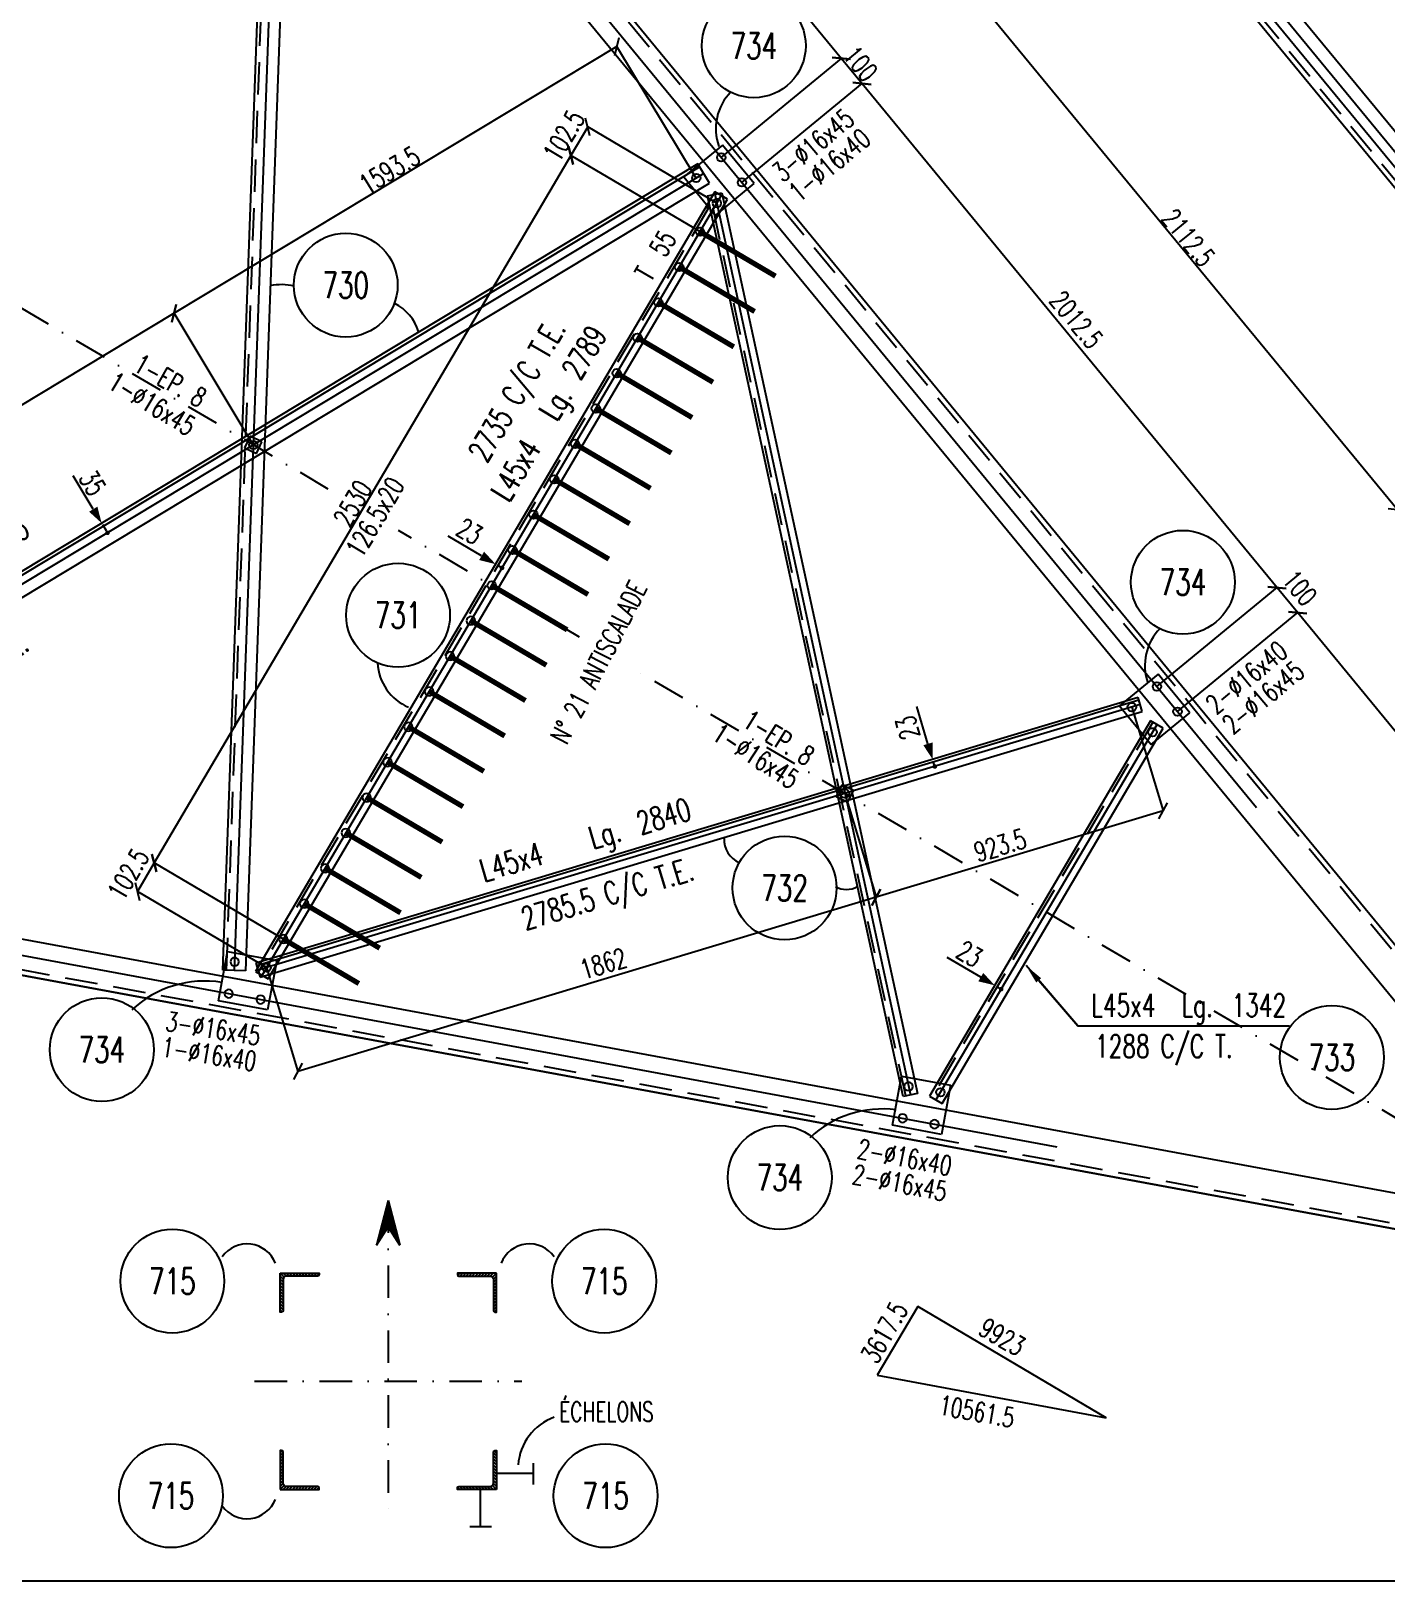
# Model space of a CAD drawing. Extents: x 686686 to 702906, y -4957 to 6593.
# Drawn here: x 690695 to 694872, y -4957 to -181 of the extents above; entities that cross this region are included whole.
import ezdxf
from ezdxf.enums import TextEntityAlignment as Align

# ---------------------------------------------------------------- set-up
doc = ezdxf.new("R2010")
doc.units = 0
doc.header["$LTSCALE"] = 200
doc.header["$MEASUREMENT"] = 0
doc.linetypes.add('DASHDOT', pattern=[1, 0.5, -0.25, 0, -0.25])
doc.linetypes.add('DASHED', pattern=[0.75, 0.5, -0.25])
doc.layers.get('0').update_dxf_attribs({"linetype": 'CONTINUOUS'})
for name, color, linetype in [('ASSI', 6, 'CONTINUOUS'), ('BOLLINI_1', 7, 'CONTINUOUS'), ('FORI', 2, 'CONTINUOUS'), ('LINEA_ANG', 2, 'CONTINUOUS'), ('LINEE_PIASTRE', 2, 'CONTINUOUS'), ('LM', 7, 'CONTINUOUS'), ('LS', 7, 'CONTINUOUS'), ('MZ', 6, 'DASHDOT'), ('PIASTRE', 5, 'CONTINUOUS'), ('QT_MAL', 7, 'CONTINUOUS'), ('QT_MPR', 7, 'CONTINUOUS'), ('TRAT-Y', 7, 'DASHED')]:
    doc.layers.add(name, color=color, linetype=linetype)
doc.styles.add('QUOTE', font='ROMANS8.SHX', dxfattribs={"width": 0.7})
doc.styles.add('RQL', font='ROMANS8.SHX', dxfattribs={"width": 0.7})
doc.styles.add('RS', font='ROMANS8.shx', dxfattribs={"width": 0.7})
doc.styles.get("Standard").update_dxf_attribs({"font": 'ROMANS8.SHX', "width": 0.7})
doc.dimstyles.new('FRECCE1', dxfattribs={"dimtxt": 60, "dimasz": 6.66, "dimexe": 0, "dimexo": 0, "dimgap": 1, "dimtad": 1, "dimzin": 0, "dimdsep": 46, "dimtxsty": 'RS', "dimblk1": 'QUOTP', "dimblk2": 'QUOTF', "dimsah": 1, "dimcen": 0, "dimclrd": 2, "dimclre": 2, "dimclrt": 7, "dimadec": 0, "dimazin": 0, "dimtfac": 1, "dimtix": 1, "dimtmove": 2, "dimatfit": 3, "dimldrblk": 'QUOTP', "dimfxl": 1, "dimtolj": 1, "dimtzin": 0, "dimarcsym": 0})
doc.dimstyles.new('TRATTO', dxfattribs={"dimscale": 0, "dimtxt": 60, "dimasz": 40, "dimexe": 0, "dimexo": 0, "dimgap": 5, "dimtad": 1, "dimrnd": 0.5, "dimdsep": 46, "dimtxsty": 'RS', "dimblk1": 'OBLIQUE', "dimblk2": 'OBLIQUE', "dimsah": 1, "dimcen": 0.09, "dimclrd": 2, "dimclre": 2, "dimclrt": 7, "dimadec": 0, "dimazin": 0, "dimtfac": 1, "dimtix": 1, "dimtmove": 2, "dimatfit": 3, "dimfxl": 1, "dimtolj": 1, "dimtzin": 0, "dimarcsym": 0})

# ---------------------------------------------------------------- blocks, each defined once
blk = doc.blocks.new('ASSE98')
blk.add_line((0, 0), (1, 0))
at = {"color": 7, "style": 'QUOTE', "width": 0.5, "flags": 1}
for tag, p in [('TI', (1.38308, 6.82731)), ('DI_S', (1.38308, 6.42178)), ('D_S', (1.38308, 6.02092)), ('E_S', (1.38308, 5.68065)), ('NFORI', (1.36454, 5.29792)), ('ALAR', (1.36349, 4.93246)), ('FAM', (1.3775, 4.54645)), ('ALA', (1.38308, 4.19257)), ('DISP2', (1.38308, 3.84971)), ('DISP1', (1.38308, 3.50686)), ('PINZAF', (1.38308, 3.164)), ('PINZAI', (1.38308, 2.82114)), ('TRP', (1.38308, 2.47829)), ('NP', (1.38308, 2.13543)), ('SV', (1.38308, 1.79257)), ('PESO', (1.38308, 1.44971)), ('QUA', (1.38308, 1.10686)), ('LUN', (1.38308, 0.764)), ('PROF', (1.38308, 0.42114)), ('POS', (1.38308, 0.07829))]:
    blk.add_attdef(tag, p, '', height=0.2, dxfattribs=at)
at = {"color": 7, "flags": 1}
for tag, p in [('LAV1', (3.07431, 6.82847)), ('LAV2', (3.07431, 6.49513)), ('LAV3', (3.07431, 6.1618)), ('LAV4', (3.07431, 5.82847)), ('LAV5', (3.07431, 5.49513)), ('LAV6', (3.07431, 5.1618)), ('LAV7', (3.07431, 4.82847)), ('LAV8', (3.07431, 4.49513)), ('LAV9', (3.07431, 4.1618)), ('LAV10', (3.07431, 3.82847))]:
    blk.add_attdef(tag, p, '', height=0.2, dxfattribs=at)
blk = doc.blocks.new('16')
blk.add_circle((0, 0), 1)
blk = doc.blocks.new('MRKR_98')
blk.add_point((0, 0))
at = {"color": 7, "style": 'QUOTE', "width": 0.5, "flags": 1}
for tag, p in [('AUX2', (3.71, 4.93)), ('NFORI', (3.72, 5.3)), ('TI', (3.73, 6.83)), ('DI_S', (3.73, 6.42)), ('D_S', (3.73, 6.02)), ('E_S', (3.73, 5.68)), ('AUX1', (3.73, 4.19)), ('FAM', (3.73, 4.55)), ('COMMESSA', (3.73, 3.85)), ('MD', (3.73, 3.51)), ('MP', (3.73, 3.16)), ('LARGHEZZA', (3.73, 2.82)), ('SPESSORE', (3.73, 2.48)), ('NP', (3.73, 2.14)), ('SV', (3.73, 1.79)), ('PESO', (3.73, 1.45)), ('QUA', (3.73, 1.11)), ('LUN', (3.73, 0.76)), ('PROF', (3.73, 0.42)), ('POS', (3.73, 0.08))]:
    blk.add_attdef(tag, p, '', height=0.2, dxfattribs=at)
at = {"color": 7, "flags": 1}
for tag, p in [('LAV1', (5.26, 6.88)), ('LAV2', (5.26, 6.55)), ('LAV3', (5.26, 6.21)), ('LAV4', (5.26, 5.88)), ('LAV5', (5.26, 5.55)), ('LAV6', (5.26, 5.21)), ('LAV7', (5.26, 4.88)), ('LAV8', (5.26, 4.55)), ('LAV9', (5.26, 4.21)), ('LAV10', (5.26, 3.88))]:
    blk.add_attdef(tag, p, '', height=0.2, dxfattribs=at)
blk = doc.blocks.new('IQ')
for p, q in [((0.5, 0.5), (-0.5, 0.5)), ((-0.5, 0.5), (-0.5, -0.5)), ((0.5, -0.5), (0.5, 0.5)), ((-0.5, -0.5), (0.5, -0.5))]:
    blk.add_line(p, q)
at = {"flags": 1}
for tag, p in [('SPESSORE', (0, -0.01)), ('NUMERO', (0, -0.34))]:
    blk.add_attdef(tag, p, '', height=0.2, dxfattribs=at)
blk = doc.blocks.new('_OBLIQUE')
at = {"color": 0, "linetype": 'ByBlock'}
blk.add_line((-0.5, -0.5), (0.5, 0.5), dxfattribs=at)
blk = doc.blocks.new('*D42')
at = {"layer": 'QT_MPR', "color": 2, "lineweight": -2, "transparency": 16777216}
for p, q in [((690983.6, 1523.1), (689204.1, 105.1)), ((691403, 996.7), (690983.6, 1523.1)), ((689623.6, -421.2), (689204.1, 105.1))]:
    blk.add_line(p, q, dxfattribs=at)
at = {"layer": 'QT_MPR', "color": 2, "lineweight": -2, "transparency": 16777216, "xscale": 40, "yscale": 40, "zscale": 40}
for p, rotation in [((690983.6, 1523.1), 38.55057776440333), ((689204.1, 105.1), 218.5505777644033)]:
    blk.add_blockref('_OBLIQUE', p, dxfattribs=dict(at, rotation=rotation))
at = {"layer": 'QT_MPR', "color": 7, "transparency": 16777216, "insert": (690072, 841.5), "char_height": 60, "attachment_point": 5, "rotation": 38.5506, "style": 'RS'}
blk.add_mtext('\\A1;2275.5', dxfattribs=at)
blk = doc.blocks.new('*D44')
at = {"layer": 'QT_MPR', "color": 2, "lineweight": -2, "transparency": 16777216}
for p, q in [((692501.5, -228.4), (691136.4, -1050.8)), ((692745.8, -633.9), (692501.5, -228.4)), ((691380.6, -1456.3), (691136.4, -1050.8))]:
    blk.add_line(p, q, dxfattribs=at)
at = {"layer": 'QT_MPR', "color": 2, "lineweight": -2, "transparency": 16777216, "xscale": 40, "yscale": 40, "zscale": 40}
for p, rotation in [((692501.5, -228.4), 31.0667956511127), ((691136.4, -1050.8), 211.0667956511127)]:
    blk.add_blockref('_OBLIQUE', p, dxfattribs=dict(at, rotation=rotation))
at = {"layer": 'QT_MPR', "color": 7, "transparency": 16777216, "insert": (691800.9, -609.6), "char_height": 60, "attachment_point": 5, "rotation": 31.0668, "style": 'RS'}
blk.add_mtext('\\A1;1593.5', dxfattribs=at)
blk = doc.blocks.new('*D45')
at = {"layer": 'QT_MPR', "color": 2, "lineweight": -2, "transparency": 16777216}
for p, q in [((691136.4, -1050.8), (689099.9, -2277.6)), ((691380.6, -1456.3), (691136.4, -1050.8)), ((689344.2, -2683.1), (689099.9, -2277.6))]:
    blk.add_line(p, q, dxfattribs=at)
at = {"layer": 'QT_MPR', "color": 2, "lineweight": -2, "transparency": 16777216, "xscale": 40, "yscale": 40, "zscale": 40}
for p, rotation in [((691136.4, -1050.8), 31.0667956511127), ((689099.9, -2277.6), 211.0667956511127)]:
    blk.add_blockref('_OBLIQUE', p, dxfattribs=dict(at, rotation=rotation))
at = {"layer": 'QT_MPR', "color": 7, "transparency": 16777216, "insert": (690100.1, -1634.3), "char_height": 60, "attachment_point": 5, "rotation": 31.0668, "style": 'RS'}
blk.add_mtext('\\A1;2377.5', dxfattribs=at)
blk = doc.blocks.new('*D46')
at = {"layer": 'QT_MPR', "color": 2, "lineweight": -2, "transparency": 16777216}
for p, q in [((694088.6, -2264.5), (694184.8, -2584.1)), ((693204.3, -2530.6), (693300.5, -2850.3)), ((694184.8, -2584.1), (693300.5, -2850.3))]:
    blk.add_line(p, q, dxfattribs=at)
at = {"layer": 'QT_MPR', "color": 2, "lineweight": -2, "transparency": 16777216, "xscale": 40, "yscale": 40, "zscale": 40}
for p, rotation in [((694184.8, -2584.1), 16.74948540145765), ((693300.5, -2850.3), 196.7494854014576)]:
    blk.add_blockref('_OBLIQUE', p, dxfattribs=dict(at, rotation=rotation))
at = {"layer": 'QT_MPR', "color": 7, "transparency": 16777216, "insert": (693682.5, -2690.3), "char_height": 60, "attachment_point": 5, "rotation": 16.7495, "style": 'RS'}
blk.add_mtext('\\A1;923.5', dxfattribs=at)
blk = doc.blocks.new('*D47')
at = {"layer": 'QT_MPR', "color": 2, "lineweight": -2, "transparency": 16777216}
for p, q in [((693204.3, -2530.6), (693300.5, -2850.3)), ((693300.5, -2850.3), (691517.6, -3386.9)), ((691421.4, -3067.2), (691517.6, -3386.9))]:
    blk.add_line(p, q, dxfattribs=at)
at = {"layer": 'QT_MPR', "color": 2, "lineweight": -2, "transparency": 16777216, "xscale": 40, "yscale": 40, "zscale": 40}
for p, rotation in [((693300.5, -2850.3), 16.74948540145765), ((691517.6, -3386.9), 196.7494854014576)]:
    blk.add_blockref('_OBLIQUE', p, dxfattribs=dict(at, rotation=rotation))
at = {"layer": 'QT_MPR', "color": 7, "transparency": 16777216, "insert": (692459.2, -3054.9), "char_height": 60, "attachment_point": 5, "rotation": 16.7495, "style": 'RS'}
blk.add_mtext('\\A1;1862', dxfattribs=at)
blk = doc.blocks.new('*D140')
at = {"layer": 'QT_MPR', "color": 2, "lineweight": -2, "transparency": 16777216}
for p, q in [((694100.2, 416.6), (693564.2, -24.7)), ((693564.2, -24.7), (694907, -1655.3)), ((695442.9, -1214), (694907, -1655.3))]:
    blk.add_line(p, q, dxfattribs=at)
at = {"layer": 'QT_MPR', "color": 2, "lineweight": -2, "transparency": 16777216, "xscale": 40, "yscale": 40, "zscale": 40}
for p, rotation in [((693564.2, -24.7), 129.4706729200938), ((694907, -1655.3), 309.4706729200938)]:
    blk.add_blockref('_OBLIQUE', p, dxfattribs=dict(at, rotation=rotation))
at = {"layer": 'QT_MPR', "color": 7, "transparency": 16777216, "insert": (694262.6, -817.8), "char_height": 60, "attachment_point": 5, "rotation": 309.4707, "style": 'RS'}
blk.add_mtext('\\A1;2112.5', dxfattribs=at)
blk = doc.blocks.new('*D150')
at = {"layer": 'QT_MPR', "color": 2, "lineweight": -2, "transparency": 16777216}
for p, q in [((691543.8, 983.1), (691914.2, 1288.1)), ((691914.2, 1288.1), (693193.4, -265.3)), ((692823, -570.3), (693193.4, -265.3))]:
    blk.add_line(p, q, dxfattribs=at)
at = {"layer": 'QT_MPR', "color": 2, "lineweight": -2, "transparency": 16777216, "xscale": 40, "yscale": 40, "zscale": 40}
for p, rotation in [((691914.2, 1288.1), 129.4706729200938), ((693193.4, -265.3), 309.4706729200938)]:
    blk.add_blockref('_OBLIQUE', p, dxfattribs=dict(at, rotation=rotation))
at = {"layer": 'QT_MPR', "color": 7, "transparency": 16777216, "insert": (692584.7, 548.3), "char_height": 60, "attachment_point": 5, "rotation": 309.4707, "style": 'RS'}
blk.add_mtext('\\A1;2012', dxfattribs=at)
blk = doc.blocks.new('*D151')
at = {"layer": 'QT_MPR', "color": 2, "lineweight": -2, "transparency": 16777216}
for p, q in [((692823, -570.3), (693193.4, -265.3)), ((693193.4, -265.3), (693257, -342.5)), ((692886.6, -647.5), (693257, -342.5))]:
    blk.add_line(p, q, dxfattribs=at)
at = {"layer": 'QT_MPR', "color": 2, "lineweight": -2, "transparency": 16777216, "xscale": 40, "yscale": 40, "zscale": 40}
for p, rotation in [((693193.4, -265.3), 129.4706729200938), ((693257, -342.5), 309.4706729200938)]:
    blk.add_blockref('_OBLIQUE', p, dxfattribs=dict(at, rotation=rotation))
at = {"layer": 'QT_MPR', "color": 7, "transparency": 16777216, "insert": (693252.2, -281.6), "char_height": 60, "attachment_point": 5, "rotation": 309.4707, "style": 'RS'}
blk.add_mtext('\\A1;100', dxfattribs=at)
blk = doc.blocks.new('*D152')
at = {"layer": 'QT_MPR', "color": 2, "lineweight": -2, "transparency": 16777216}
for p, q in [((692886.6, -647.5), (693257, -342.5)), ((693257, -342.5), (694536.2, -1895.9)), ((694165.8, -2200.9), (694536.2, -1895.9))]:
    blk.add_line(p, q, dxfattribs=at)
at = {"layer": 'QT_MPR', "color": 2, "lineweight": -2, "transparency": 16777216, "xscale": 40, "yscale": 40, "zscale": 40}
for p, rotation in [((693257, -342.5), 129.4706729200938), ((694536.2, -1895.9), 309.4706729200938)]:
    blk.add_blockref('_OBLIQUE', p, dxfattribs=dict(at, rotation=rotation))
at = {"layer": 'QT_MPR', "color": 7, "transparency": 16777216, "insert": (693917.6, -1070.5), "char_height": 60, "attachment_point": 5, "rotation": 309.4707, "style": 'RS'}
blk.add_mtext('\\A1;2012.5', dxfattribs=at)
blk = doc.blocks.new('*D153')
at = {"layer": 'QT_MPR', "color": 2, "lineweight": -2, "transparency": 16777216}
for p, q in [((694165.8, -2200.9), (694536.2, -1895.9)), ((694536.2, -1895.9), (694599.7, -1973.1)), ((694229.3, -2278.1), (694599.7, -1973.1))]:
    blk.add_line(p, q, dxfattribs=at)
at = {"layer": 'QT_MPR', "color": 2, "lineweight": -2, "transparency": 16777216, "xscale": 40, "yscale": 40, "zscale": 40}
for p, rotation in [((694536.2, -1895.9), 129.4706729200938), ((694599.7, -1973.1), 309.4706729200938)]:
    blk.add_blockref('_OBLIQUE', p, dxfattribs=dict(at, rotation=rotation))
at = {"layer": 'QT_MPR', "color": 7, "transparency": 16777216, "insert": (694606, -1897.1), "char_height": 60, "attachment_point": 5, "rotation": 309.4707, "style": 'RS'}
blk.add_mtext('\\A1;100', dxfattribs=at)
blk = doc.blocks.new('*D155')
at = {"layer": 'QT_MPR', "color": 2, "lineweight": -2, "transparency": 16777216}
for p, q in [((694229.3, -2278.1), (694599.7, -1973.1)), ((694599.7, -1973.1), (695702.3, -3312)), ((695378.2, -3578.9), (695702.3, -3312))]:
    blk.add_line(p, q, dxfattribs=at)
at = {"layer": 'QT_MPR', "color": 2, "lineweight": -2, "transparency": 16777216, "xscale": 40, "yscale": 40, "zscale": 40}
for p, rotation in [((694599.7, -1973.1), 129.4706729200938), ((695702.3, -3312), 309.4706729200938)]:
    blk.add_blockref('_OBLIQUE', p, dxfattribs=dict(at, rotation=rotation))
at = {"layer": 'QT_MPR', "color": 7, "transparency": 16777216, "insert": (695171.9, -2588), "char_height": 60, "attachment_point": 5, "rotation": 309.4707, "style": 'RS'}
blk.add_mtext('\\A1;1734.5', dxfattribs=at)
blk = doc.blocks.new('QUOTP')
at = {"layer": 'ASSI', "color": 2, "const_width": 1.07}
blk.add_lwpolyline([(-0.53, 0, 1), (0.53, 0, 1)], format="xyb", close=True, dxfattribs=at)
blk = doc.blocks.new('QUOTF')
at = {"layer": 'LS', "color": 2}
blk.add_line((7.5, 0), (25.5, 0), dxfattribs=at)
blk.add_solid([(7.5, 2.25), (0, 0), (7.5, -2.25)], dxfattribs=at)
blk = doc.blocks.new('*D175')
at = {"layer": 'QT_MAL', "color": 2, "lineweight": -2, "transparency": 16777216}
for p, q in [((690913, -1697.2), (690913, -1697.2)), ((690927.6, -1721.5), (690916.4, -1702.9)), ((690931, -1727.2), (690931, -1727.2))]:
    blk.add_line(p, q, dxfattribs=at)
at = {"layer": 'QT_MAL', "color": 2, "lineweight": -2, "transparency": 16777216, "xscale": 6.66, "yscale": 6.66, "zscale": 6.66}
for name, p, rotation in [('QUOTF', (690913, -1697.2), 121.0667956511126), ('QUOTP', (690931, -1727.2), 301.0667956511126)]:
    blk.add_blockref(name, p, dxfattribs=dict(at, rotation=rotation))
at = {"layer": 'QT_MAL', "color": 7, "transparency": 16777216, "insert": (690884.9, -1573.4), "char_height": 60, "attachment_point": 5, "rotation": 301.0668, "style": 'RS'}
blk.add_mtext('\\A1;35', dxfattribs=at)
blk = doc.blocks.new('*D176')
at = {"layer": 'QT_MPR', "color": 2, "lineweight": -2, "transparency": 16777216}
for p, q in [((692411.2, -476.5), (692359.2, -564.6)), ((692809.4, -711.1), (692411.2, -476.5)), ((692757.4, -799.2), (692359.2, -564.6))]:
    blk.add_line(p, q, dxfattribs=at)
at = {"layer": 'QT_MPR', "color": 2, "lineweight": -2, "transparency": 16777216, "xscale": 40, "yscale": 40, "zscale": 40}
for p, rotation in [((692411.2, -476.5), 59.4974710297148), ((692359.2, -564.6), 239.4974710297148)]:
    blk.add_blockref('_OBLIQUE', p, dxfattribs=dict(at, rotation=rotation))
at = {"layer": 'QT_MPR', "color": 7, "transparency": 16777216, "insert": (692337.8, -503.5), "char_height": 60, "attachment_point": 5, "rotation": 59.4975, "style": 'RS'}
blk.add_mtext('\\A1;102.5', dxfattribs=at)
blk = doc.blocks.new('*D217')
at = {"layer": 'QT_MPR', "color": 2, "lineweight": -2, "transparency": 16777216}
for p, q in [((692359.2, -564.6), (691075.1, -2744.5)), ((692757.4, -799.2), (692359.2, -564.6)), ((691473.3, -2979.1), (691075.1, -2744.5))]:
    blk.add_line(p, q, dxfattribs=at)
at = {"layer": 'QT_MPR', "color": 2, "lineweight": -2, "transparency": 16777216, "xscale": 40, "yscale": 40, "zscale": 40}
for p, rotation in [((692359.2, -564.6), 59.4974710297148), ((691075.1, -2744.5), 239.4974710297148)]:
    blk.add_blockref('_OBLIQUE', p, dxfattribs=dict(at, rotation=rotation))
at = {"layer": 'QT_MPR', "color": 7, "transparency": 16777216, "insert": (691756.1, -1678.7), "char_height": 60, "width": 256, "attachment_point": 5, "rotation": 59.4975, "style": 'RS'}
blk.add_mtext('\\A1;126.5x20', dxfattribs=at)
blk = doc.blocks.new('*D177')
at = {"layer": 'QT_MPR', "color": 2, "lineweight": -2, "transparency": 16777216}
for p, q in [((692359.2, -564.6), (691075.1, -2744.5)), ((692757.4, -799.2), (692359.2, -564.6)), ((691473.3, -2979.1), (691075.1, -2744.5))]:
    blk.add_line(p, q, dxfattribs=at)
at = {"layer": 'QT_MPR', "color": 2, "lineweight": -2, "transparency": 16777216, "xscale": 40, "yscale": 40, "zscale": 40}
for p, rotation in [((692359.2, -564.6), 59.4974710297148), ((691075.1, -2744.5), 239.4974710297148)]:
    blk.add_blockref('_OBLIQUE', p, dxfattribs=dict(at, rotation=rotation))
at = {"layer": 'QT_MPR', "color": 7, "transparency": 16777216, "insert": (691687, -1636.8), "char_height": 60, "attachment_point": 5, "rotation": 59.4975, "style": 'RS'}
blk.add_mtext('\\A1;2530', dxfattribs=at)
blk = doc.blocks.new('*D178')
at = {"layer": 'QT_MPR', "color": 2, "lineweight": -2, "transparency": 16777216}
for p, q in [((691075.1, -2744.5), (691023.2, -2832.6)), ((691473.3, -2979.1), (691075.1, -2744.5)), ((691421.4, -3067.2), (691023.2, -2832.6))]:
    blk.add_line(p, q, dxfattribs=at)
at = {"layer": 'QT_MPR', "color": 2, "lineweight": -2, "transparency": 16777216, "xscale": 40, "yscale": 40, "zscale": 40}
for p, rotation in [((691075.1, -2744.5), 59.4974710297148), ((691023.2, -2832.6), 239.4974710297148)]:
    blk.add_blockref('_OBLIQUE', p, dxfattribs=dict(at, rotation=rotation))
at = {"layer": 'QT_MPR', "color": 7, "transparency": 16777216, "insert": (690995.1, -2779.2), "char_height": 60, "attachment_point": 5, "rotation": 59.4975, "style": 'RS'}
blk.add_mtext('\\A1;102.5', dxfattribs=at)
blk = doc.blocks.new('*D179')
at = {"layer": 'QT_MAL', "color": 2, "lineweight": -2, "transparency": 16777216}
for p, q in [((692127.3, -1823.6), (692127.3, -1823.6)), ((692141.3, -1831.9), (692133, -1827)), ((692147.1, -1835.3), (692147.1, -1835.3))]:
    blk.add_line(p, q, dxfattribs=at)
at = {"layer": 'QT_MAL', "color": 2, "lineweight": -2, "transparency": 16777216, "xscale": 6.66, "yscale": 6.66, "zscale": 6.66}
for name, p, rotation in [('QUOTF', (692127.3, -1823.6), 149.4974710297148), ('QUOTP', (692147.1, -1835.3), 329.4974710297147)]:
    blk.add_blockref(name, p, dxfattribs=dict(at, rotation=rotation))
at = {"layer": 'QT_MAL', "color": 7, "transparency": 16777216, "insert": (692047, -1722.7), "char_height": 60, "attachment_point": 5, "rotation": 329.4975, "style": 'RS'}
blk.add_mtext('\\A1;23', dxfattribs=at)
blk = doc.blocks.new('*D180')
at = {"layer": 'QT_MAL', "color": 2, "lineweight": -2, "transparency": 16777216}
for p, q in [((693474.6, -2425.3), (693474.6, -2425.3)), ((693479.3, -2440.9), (693476.5, -2431.6)), ((693481.2, -2447.3), (693481.2, -2447.3))]:
    blk.add_line(p, q, dxfattribs=at)
at = {"layer": 'QT_MAL', "color": 2, "lineweight": -2, "transparency": 16777216, "xscale": 6.66, "yscale": 6.66, "zscale": 6.66}
for name, p, rotation in [('QUOTF', (693474.6, -2425.3), 106.7494854014577), ('QUOTP', (693481.2, -2447.3), 286.7494854014577)]:
    blk.add_blockref(name, p, dxfattribs=dict(at, rotation=rotation))
at = {"layer": 'QT_MAL', "color": 7, "transparency": 16777216, "insert": (693397.8, -2328.1), "char_height": 60, "attachment_point": 5, "rotation": 106.7495, "style": 'RS'}
blk.add_mtext('\\A1;23', dxfattribs=at)
blk = doc.blocks.new('*D181')
at = {"layer": 'QT_MAL', "color": 2, "lineweight": -2, "transparency": 16777216}
for p, q in [((693665.9, -3121.7), (693665.9, -3121.7)), ((693680, -3130), (693671.7, -3125.1)), ((693685.7, -3133.4), (693685.7, -3133.4))]:
    blk.add_line(p, q, dxfattribs=at)
at = {"layer": 'QT_MAL', "color": 2, "lineweight": -2, "transparency": 16777216, "xscale": 6.66, "yscale": 6.66, "zscale": 6.66}
for name, p, rotation in [('QUOTF', (693665.9, -3121.7), 149.4974710297182), ('QUOTP', (693685.7, -3133.4), 329.4974710297182)]:
    blk.add_blockref(name, p, dxfattribs=dict(at, rotation=rotation))
at = {"layer": 'QT_MAL', "color": 7, "transparency": 16777216, "insert": (693588.2, -3024.9), "char_height": 60, "attachment_point": 5, "rotation": 329.4975, "style": 'RS'}
blk.add_mtext('\\A1;23', dxfattribs=at)
blk = doc.blocks.new('imbbull')
at = {"style": 'RS', "width": 0.7, "flags": 1}
for tag, p in [('NN', (-11.1, 0)), ('DIAMETRO', (0, -4.86)), ('SERRAGGIO', (0, -9.71)), ('LUNGHEZZA', (0, -14.57)), ('NB', (0, -19.43)), ('TIPO', (0, -24.38)), ('EL', (-0.14, -29.26))]:
    blk.add_attdef(tag, p, '', height=3, dxfattribs=at)
at = {"style": 'RS', "width": 0.7}
blk.add_attdef('BULLONE', (0, 0), '', height=3, dxfattribs=at)
blk = doc.blocks.new('bull')
at = {"style": 'RS', "width": 0.7, "flags": 1}
for tag, p in [('NN', (-12.25, 0)), ('DIAMETRO', (0, -4.86)), ('SERRAGGIO', (0, -9.71)), ('LUNGHEZZA', (0, -14.57)), ('NB', (0, -19.43)), ('TIPO', (0, -24.12)), ('EL', (-0.14, -29))]:
    blk.add_attdef(tag, p, '', height=3, dxfattribs=at)
at = {"style": 'RS', "width": 0.7}
blk.add_attdef('BULLONE', (0, 0), '', height=3, dxfattribs=at)
blk = doc.blocks.new('xxx')
blk.add_circle((0, 0), 8)
at = {"color": 3, "style": 'RQL', "width": 0.7}
blk.add_attdef('POS', text='', height=4, dxfattribs=at).set_placement((0, 0), align=Align.MIDDLE)
at = {"color": 3, "style": 'RQL', "width": 0.7, "flags": 1}
blk.add_attdef('POS1', (-0.39, -5.42), '', height=2, dxfattribs=at)
at = {"style": 'RQL', "width": 0.7, "flags": 1}
blk.add_attdef('TIPO', (-0.39, -8.66), '', height=2, dxfattribs=at)
blk = doc.blocks.new('*X17')
at = {"color": 0}
for p, q in [((117084.5, -38783), (117089.4, -38778.2)), ((117084.5, -38790.1), (117091.5, -38783.1)), ((117084.5, -38797.2), (117091.5, -38790.2)), ((117084.5, -38804.3), (117091.5, -38797.3)), ((117084.5, -38811.3), (117091.5, -38804.3)), ((117084.5, -38818.4), (117091.5, -38811.4)), ((117084.5, -38825.5), (117091.5, -38818.5)), ((117084.5, -38832.5), (117091.5, -38825.5)), ((117084.5, -38839.6), (117091.5, -38832.6)), ((117084.5, -38846.7), (117091.5, -38839.7)), ((117084.5, -38853.8), (117091.5, -38846.8)), ((117084.5, -38860.8), (117091.5, -38853.8)), ((117084.5, -38867.9), (117093.6, -38858.8)), ((117091.6, -38867.9), (117098.6, -38860.9)), ((117098.7, -38867.9), (117105.7, -38860.9)), ((117105.7, -38867.9), (117112.7, -38860.9)), ((117112.8, -38867.9), (117119.8, -38860.9)), ((117119.9, -38867.9), (117126.9, -38860.9)), ((117126.9, -38867.9), (117133.9, -38860.9)), ((117134, -38867.9), (117141, -38860.9)), ((117141.1, -38867.9), (117148.1, -38860.9)), ((117148.2, -38867.9), (117155.2, -38860.9)), ((117155.2, -38867.9), (117162.2, -38860.9)), ((117162.3, -38867.9), (117169.3, -38860.9)), ((117169.4, -38867.9), (117174.2, -38863))]:
    blk.add_line(p, q, dxfattribs=at)

msp = doc.modelspace()

# ---------------------------------------------------------------- linework, layer by layer
at = {"layer": 'LINEA_ANG'}
for p, q in [((696545.248, -2489.649), (690191.595, 5225.992)), ((690079.346, 5189.261), (696523.266, -2635.997)), ((695378.223, -3578.913), (688934.303, 4246.344)), ((688849.388, 4176.419), (695293.308, -3648.839)), ((691287.071, -3074.742), (691432.586, 947.627)), ((691502.54, 945.096), (691357.025, -3077.273)), ((692750.859, -589.974), (689303.18, -2667.022)), ((692786.982, -649.933), (692750.859, -589.974)), ((689339.303, -2726.982), (692786.982, -649.933)), ((692803.249, -676.144), (691387.619, -3079.165)), ((691426.391, -3102.006), (692842.022, -698.985)), ((692781.026, -688.965), (692825.002, -679.421)), ((693383.391, -3464.35), (692781.026, -688.965)), ((692842.022, -698.985), (692803.249, -676.144)), ((692825.002, -679.421), (693427.367, -3454.805)), ((692782.656, -727.846), (692775.333, -723.532)), ((694107.789, -2234.69), (691388.279, -3053.143)), ((694120.757, -2277.781), (694107.789, -2234.69)), ((686705.848, -2246.152), (695194.953, -3815.796)), ((691401.247, -3096.234), (694120.757, -2277.781)), ((694146.018, -2306.753), (693464.851, -3463.029)), ((693503.623, -3485.87), (694184.791, -2329.594)), ((694184.791, -2329.594), (694146.018, -2306.753)), ((695174.953, -3923.962), (686685.848, -2354.319)), ((691388.279, -3053.143), (691401.247, -3096.234)), ((691357.025, -3077.273), (691287.071, -3074.742)), ((691387.619, -3079.165), (691426.391, -3102.006)), ((693427.367, -3454.805), (693383.391, -3464.35)), ((693464.851, -3463.029), (693503.623, -3485.87))]:
    msp.add_line(p, q, dxfattribs=at)
at = {"layer": 'LINEA_ANG', "color": 2}
for p, q in [((692756.536, -599.396), (689308.856, -2676.445)), ((694110.238, -2242.829), (691390.728, -3061.282))]:
    msp.add_line(p, q, dxfattribs=at)
at = {"layer": 'LINEE_PIASTRE'}
for p, q in [((692826.668, -532.312), (692707.787, -630.207)), ((692924.563, -651.192), (692826.668, -532.312)), ((692707.787, -630.207), (692805.682, -749.087)), ((692805.682, -749.087), (692924.563, -651.192)), ((694169.437, -2162.921), (694050.556, -2260.816)), ((694267.332, -2281.801), (694169.437, -2162.921)), ((694050.556, -2260.816), (694148.452, -2379.696)), ((694148.452, -2379.696), (694267.332, -2281.801)), ((691273.383, -3168.999), (691301.384, -3017.566)), ((691301.384, -3017.566), (691452.817, -3045.566)), ((691452.817, -3045.566), (691424.817, -3196.999)), ((691424.817, -3196.999), (691273.383, -3168.999)), ((693350.5, -3553.06), (693378.5, -3401.627)), ((693378.5, -3401.627), (693529.933, -3429.627)), ((693529.933, -3429.627), (693501.933, -3581.06)), ((693501.933, -3581.06), (693350.5, -3553.06))]:
    msp.add_line(p, q, dxfattribs=at)
at = {"layer": 'LM'}
for p, q in [((692129.863, -4624.881), (692244.456, -4624.881)), ((692079.523, -4675.222), (692079.523, -4789.814))]:
    msp.add_line(p, q, dxfattribs=at)
at = {"layer": 'LS', "color": 6}
for p, q in [((696746.845, -2844.578), (690032.999, 5308.467)), ((696524.842, -2527.792), (691231.447, 3900.31)), ((689953.409, 2914.392), (694472.739, -2573.714)), ((686696.757, -2295.319), (693856.825, -3619.222)), ((693921.533, -3246.562), (693762.363, -3060.82)), ((691796.548, -3784.769), (691760.661, -3922.062)), ((691796.548, -3794.891), (691765.147, -3915.023)), ((691796.548, -3805.014), (691769.633, -3907.985)), ((691796.548, -3815.137), (691774.119, -3900.946)), ((691796.548, -3784.769), (691832.434, -3922.062)), ((691796.548, -3794.891), (691827.949, -3915.023)), ((691796.548, -3805.014), (691823.463, -3907.985)), ((691796.548, -3815.137), (691818.977, -3900.946)), ((691760.661, -3922.062), (691796.548, -3865.752)), ((691796.548, -3825.26), (691778.604, -3893.907)), ((691796.548, -3835.383), (691783.09, -3886.868)), ((691796.548, -3845.506), (691787.576, -3879.83)), ((691796.548, -3855.629), (691792.062, -3872.791)), ((691796.548, -3855.629), (691792.062, -3872.791)), ((691796.548, -3825.26), (691814.491, -3893.907)), ((691796.548, -3835.383), (691810.005, -3886.868)), ((691796.548, -3845.506), (691805.519, -3879.83)), ((691796.548, -3855.629), (691801.034, -3872.791)), ((691796.548, -3855.629), (691801.034, -3872.791)), ((691832.434, -3922.062), (691796.548, -3865.752)), ((691833.287, -3923.401), (691796.548, -3865.752)), ((693428.53, -4111.518), (693303.724, -4323.374)), ((694009.753, -4453.919), (693428.53, -4111.518)), ((693303.724, -4323.374), (694009.753, -4453.919))]:
    msp.add_line(p, q, dxfattribs=at)
at = {"layer": 'LS', "color": 0}
for p, q in [((692244.456, -4660.202), (692244.456, -4593.716)), ((692114.843, -4789.814), (692048.357, -4789.814))]:
    msp.add_line(p, q, dxfattribs=at)
at = {"layer": 'LS', "color": 8}
msp.add_lwpolyline([(686686.108, 6522.765), (686686.108, -4957.235), (699406.108, -4957.235), (699406.108, -3357.235), (702906.108, -3357.235), (702906.108, 6522.765), (686686.108, 6522.765)], close=True, dxfattribs=at)
at = {"layer": 'LS', "color": 6, "const_width": 16}
for points in [[(692757.444, -799.211), (692990.078, -936.257)], [(692629.027, -1017.198), (692861.661, -1154.244)], [(692500.61, -1235.185), (692733.244, -1372.23)], [(692372.193, -1453.171), (692604.827, -1590.217)], [(692243.776, -1671.158), (692476.41, -1808.203)], [(692115.36, -1889.144), (692347.993, -2026.19)], [(691986.943, -2107.131), (692219.577, -2244.176)], [(691858.526, -2325.117), (692091.16, -2462.163)], [(691730.109, -2543.104), (691962.743, -2680.149)], [(691601.692, -2761.09), (691834.326, -2898.136)], [(691473.276, -2979.077), (691705.909, -3116.122)]]:
    msp.add_lwpolyline(points, dxfattribs=at)
at = {"layer": 'LS', "color": 2, "linetype": 'DASHED', "const_width": 16}
for points in [[(692693.235, -908.205), (692925.869, -1045.25)], [(692564.819, -1126.191), (692797.452, -1263.237)], [(692436.402, -1344.178), (692669.036, -1481.223)], [(692307.985, -1562.164), (692540.619, -1699.21)], [(692179.568, -1780.151), (692412.202, -1917.196)], [(692051.151, -1998.137), (692283.785, -2135.183)], [(691922.734, -2216.124), (692155.368, -2353.169)], [(691794.318, -2434.11), (692026.951, -2571.156)], [(691665.901, -2652.097), (691898.535, -2789.142)], [(691537.484, -2870.083), (691770.118, -3007.129)]]:
    msp.add_lwpolyline(points, dxfattribs=at)
at = {"layer": 'LS', "color": 6}
msp.add_lwpolyline([(693801.405, -3106.38), (693921.533, -3246.562), (694574.675, -3246.562)], dxfattribs=at)
for points in [[(691463.214, -4008.591), (691583.214, -4008.591), (691583.214, -4013.257, -0.41421356), (691578.548, -4017.924), (691481.881, -4017.924, 0.41421356), (691472.548, -4027.257), (691472.548, -4123.924, -0.41421356), (691467.881, -4128.591), (691463.214, -4128.591)], [(692129.881, -4008.591), (692009.881, -4008.591), (692009.881, -4013.257, 0.41421356), (692014.548, -4017.924), (692111.214, -4017.924, -0.41421356), (692120.548, -4027.257), (692120.548, -4123.924, 0.41421356), (692125.214, -4128.591), (692129.881, -4128.591)], [(691463.214, -4675.222), (691583.214, -4675.222), (691583.214, -4670.555, 0.41421356), (691578.548, -4665.888), (691481.881, -4665.888, -0.41421356), (691472.548, -4656.555), (691472.548, -4559.888, 0.41421356), (691467.881, -4555.222), (691463.214, -4555.222)], [(692129.881, -4675.222), (692009.881, -4675.222), (692009.881, -4670.555, -0.41421356), (692014.548, -4665.888), (692111.214, -4665.888, 0.41421356), (692120.548, -4656.555), (692120.548, -4559.888, -0.41421356), (692125.214, -4555.222), (692129.881, -4555.222)]]:
    msp.add_lwpolyline(points, format="xyb", close=True, dxfattribs=at)
for centre, radius, start, end in [((692968.482, -482.446), 162.384, 135.464793, 199.552635), ((691468.416, -1125.797), 163.345, 76.622815, 102.528953), ((691752.008, -1150.361), 144.697, 17.504777, 63.545209), ((694291.107, -2135.72), 162.384, 135.464793, 199.552635), ((691918.315, -2121.483), 154.849, 182.471142, 247.631303), ((692911.894, -2670.556), 80.465, 178.165126, 245.724362), ((693208.837, -2758.145), 68.216, 240.581355, 299.418645), ((691230.345, -3435.33), 326.855, 80.594177, 133.330336), ((693320.13, -3829.364), 326.855, 82.694336, 133.330336), ((691361.298, -4012.469), 93.834, 21.550402, 144.593476), ((692231.798, -4012.469), 93.834, 35.406524, 158.449598), ((692364.291, -4610.523), 167.488, 109.620606, 176.230826), ((691361.298, -4671.344), 93.834, 215.406524, 338.449598)]:
    msp.add_arc(centre, radius, start, end, dxfattribs=at)
msp.add_solid([(693793.812, -3112.887), (693762.363, -3060.82), (693808.998, -3099.873)], dxfattribs=at)
at = {"layer": 'MZ'}
for p, q in [((691611.767, -1592.475), (686720.228, 1289.152)), ((692385.761, -2048.438), (691828.57, -1720.195)), ((695290.56, -3759.669), (692551.888, -2146.305)), ((691796.548, -3784.769), (691796.548, -4755.404)), ((691384.75, -4341.906), (692208.345, -4341.906))]:
    msp.add_line(p, q, dxfattribs=at)
at = {"layer": 'TRAT-Y'}
for p, q in [((690091.697, 5199.432), (696535.617, -2625.826)), ((695365.872, -3589.084), (688921.951, 4236.173)), ((691298.064, -3075.14), (691443.579, 947.229)), ((693391.697, -3462.547), (692789.333, -687.163)), ((692782.656, -727.846), (691394.942, -3083.479)), ((695177.862, -3908.229), (686688.757, -2338.585)), ((694153.342, -2311.067), (693472.175, -3467.343))]:
    msp.add_line(p, q, dxfattribs=at)

# ---------------------------------------------------------------- block references
at = {"layer": 'ASSI'}
for p, xscale, zscale, rotation in [((690079.346, 5189.261), 10137, 10137, 309.4706729200938), ((695378.223, -3578.913), 10137, 10137, 129.4706729200938), ((691467.563, 946.362), 4025.000000000001, 4025.000000000001, 267.9281464083197), ((692803.503, -684.087), 2840, 2840, 282.2454566579748)]:
    msp.add_blockref('ASSE98', p, dxfattribs=dict(at, xscale=xscale, zscale=zscale, rotation=rotation))
ref = msp.add_blockref('ASSE98', (691424.14, 1013.549), dxfattribs=dict(at, xscale=5342.999999999999, zscale=5342.999999999999, rotation=218.5505777644033))
ref.add_attrib('PROF', 'L75x5', (688215.452, -1389.943), dxfattribs={"layer": '0', "color": 2, "height": 70, "rotation": 38.550578, "style": 'QUOTE', "width": 0.7})
ref.add_attrib('LUN', '5343', (688607.732, -1077.343), dxfattribs={"layer": '0', "color": 2, "height": 70, "rotation": 38.550578, "style": 'QUOTE', "width": 0.7})
ref.add_attrib('PESO', '5289 C/C T.E.', (688405.53, -1628.471), dxfattribs={"layer": '0', "color": 2, "height": 70, "rotation": 38.550578, "style": 'QUOTE', "width": 0.7})
ref.add_attrib('SV', 'Lg.', (688487.191, -1173.4), dxfattribs={"layer": '0', "color": 2, "height": 70, "rotation": 38.550578, "style": 'QUOTE', "width": 0.7})
ref = msp.add_blockref('ASSE98', (692768.921, -619.953), dxfattribs=dict(at, xscale=4025, zscale=4025, rotation=211.0667956511127))
ref.add_attrib('PROF', 'L70x5', (690123.817, -2079.235), dxfattribs={"layer": '0', "color": 2, "height": 70, "rotation": 31.066796, "style": 'QUOTE', "width": 0.7})
ref.add_attrib('LUN', '4025', (690553.471, -1820.391), dxfattribs={"layer": '0', "color": 2, "height": 70, "rotation": 31.066796, "style": 'QUOTE', "width": 0.7})
ref.add_attrib('PESO', '3971 C/C T.E.', (690278.628, -2336.205), dxfattribs={"layer": '0', "color": 2, "height": 70, "rotation": 31.066796, "style": 'QUOTE', "width": 0.7})
ref.add_attrib('SV', 'Lg.', (690421.445, -1899.929), dxfattribs={"layer": '0', "color": 2, "height": 70, "rotation": 31.066796, "style": 'QUOTE', "width": 0.7})
ref = msp.add_blockref('ASSE98', (692823.066, -687.818), dxfattribs=dict(at, xscale=2789, zscale=2789, rotation=239.4974710297148))
ref.add_attrib('PROF', 'L45x4', (692168.107, -1636.499), dxfattribs={"layer": '0', "color": 2, "height": 70, "rotation": 58.90622, "style": 'QUOTE', "width": 0.7})
ref.add_attrib('LUN', '2789', (692387.224, -1261.029), dxfattribs={"layer": '0', "color": 2, "height": 70, "rotation": 58.90622, "style": 'QUOTE', "width": 0.7})
ref.add_attrib('PESO', '2735 C/C T.E.', (692099.375, -1515.014), dxfattribs={"layer": '0', "color": 2, "height": 70, "rotation": 59.497471, "style": 'QUOTE', "width": 0.7})
ref.add_attrib('SV', 'Lg.', (692316.152, -1387.01), dxfattribs={"layer": '0', "color": 2, "height": 70, "rotation": 58.90622, "style": 'QUOTE', "width": 0.7})
ref.add_attrib('LAV1', 'T  55', (692606.17, -956.319), dxfattribs={"layer": '0', "color": 254, "height": 60, "rotation": 59.497471, "width": 0.7})
ref = msp.add_blockref('ASSE98', (694114.417, -2256.714), dxfattribs=dict(at, xscale=2840, zscale=2840, rotation=196.7494854014576))
ref.add_attrib('PROF', 'L45x4', (692091.661, -2803.714), dxfattribs={"layer": '0', "color": 2, "height": 70, "rotation": 16.749485, "style": 'QUOTE', "width": 0.7})
ref.add_attrib('LUN', '2840', (692575.108, -2658.218), dxfattribs={"layer": '0', "color": 2, "height": 70, "rotation": 16.749485, "style": 'QUOTE', "width": 0.7})
ref.add_attrib('PESO', '2785.5 C/C T.E.', (692219.486, -2952.394), dxfattribs={"layer": '0', "color": 2, "height": 70, "rotation": 16.749485, "style": 'QUOTE', "width": 0.7})
ref.add_attrib('SV', 'Lg.', (692427.514, -2702.637), dxfattribs={"layer": '0', "color": 2, "height": 70, "rotation": 16.749485, "style": 'QUOTE', "width": 0.7})
ref = msp.add_blockref('ASSE98', (694165.835, -2318.427), dxfattribs=dict(at, xscale=1342, zscale=1342, rotation=239.4974710297182))
ref.add_attrib('PROF', 'L45x4', (693963.887, -3218.29), dxfattribs={"layer": '0', "color": 2, "height": 70, "style": 'QUOTE', "width": 0.7})
ref.add_attrib('LUN', '1342', (694396.149, -3218.29), dxfattribs={"layer": '0', "color": 2, "height": 70, "style": 'QUOTE', "width": 0.7})
ref.add_attrib('PESO', '1288 C/C T.', (693975.283, -3344.082), dxfattribs={"layer": '0', "color": 2, "height": 70, "style": 'QUOTE', "width": 0.7})
ref.add_attrib('SV', 'Lg.', (694242.015, -3218.29), dxfattribs={"layer": '0', "color": 2, "height": 70, "style": 'QUOTE', "width": 0.7})
at = {"layer": 'ASSI', "xscale": 8633, "rotation": 349.5242691393383}
msp.add_blockref('ASSE98', (686686.108, -2354.367), dxfattribs=at)
at = {"layer": 'BOLLINI_1'}
for p, xscale, yscale, zscale, values in [((692923.281, -226.304), 19.9999999995, 19.9999999995, 19.9999999995, {'POS': '734'}), ((691665.497, -963.992), 19.99799999950235, 19.99799999950235, 19.99799999950235, {'POS': '730'}), ((694245.906, -1879.578), 19.9999999995, 19.9999999995, 19.9999999995, {'POS': '734'}), ((691826.796, -1981.232), 19.99799999950235, 19.99799999950235, 19.99799999950235, {'POS': '731'}), ((693018.042, -2821.698), 19.99799999950235, 19.99799999950235, 19.99799999950235, {'POS': '732'}), ((690913.659, -3319.928), 19.9999999995, 19.9999999995, 19.9999999995, {'POS': '734'}), ((694705.079, -3343.854), 19.99799999950235, 19.99799999950235, 19.99799999950235, {'POS': '733'}), ((693003.444, -3713.963), 19.9999999995, 19.9999999995, 19.9999999995, {'POS': '734'}), ((691130.977, -4033.176), 19.99950000006855, 19.99950000006855, 19.99950000006855, {'POS': '715'}), ((692462.119, -4033.176), 19.99950000006855, 19.99950000006855, 19.99950000006855, {'POS': '715'}), ((691126.712, -4694.5), 19.99950000006855, 19.99950000006855, 19.99950000006855, {'POS': '715'}), ((692466.384, -4694.5), 19.99950000006855, 19.99950000006855, 19.99950000006855, {'POS': '715'})]:
    msp.add_blockref('xxx', p, dxfattribs=dict(at, xscale=xscale, yscale=yscale, zscale=zscale)).add_auto_attribs(values)
at = {"layer": 'FORI', "yscale": 13, "zscale": 13}
for p, xscale, rotation in [((692822.988, -570.318), 13, 354.4706729200515), ((692886.557, -647.513), 13, 354.4706729200515), ((692809.362, -711.081), -13, 118.9949420594324), ((691380.643, -1456.319), 13, 98.96852545888234), ((692051.151, -1998.137), -13, 118.9949420594481), ((691986.943, -2107.131), -13, 118.9949420594481), ((694165.757, -2200.927), 13, 354.4706729200515), ((691922.734, -2216.124), -13, 118.9949420594481), ((694229.326, -2278.122), 13, 354.4706729200515), ((691858.526, -2325.117), -13, 118.9949420594481), ((691794.318, -2434.11), -13, 118.9949420594481), ((691730.109, -2543.104), -13, 118.9949420594481), ((693204.273, -2530.628), 13, 98.96852545888234), ((691665.901, -2652.097), -13, 118.9949420594481), ((691601.692, -2761.09), -13, 118.9949420594481), ((691537.484, -2870.083), -13, 118.9949420594481), ((691473.276, -2979.077), -13, 118.9949420594481), ((691323.024, -3049.025), -13, 118.9949420594324), ((691304.843, -3147.358), -13, 124.5242691393812), ((691403.176, -3165.54), -13, 124.5242691393812), ((693400.141, -3433.086), -13, 118.9949420594324), ((693381.959, -3531.419), -13, 124.5242691393812), ((693480.292, -3549.601), -13, 124.5242691393812)]:
    msp.add_blockref('16', p, dxfattribs=dict(at, xscale=xscale, rotation=rotation))
at = {"layer": 'FORI', "xscale": 13, "yscale": 13, "zscale": 13}
for p in [(692745.793, -633.886), (692757.444, -799.211), (692693.235, -908.205), (692629.027, -1017.198), (692564.819, -1126.191), (692500.61, -1235.185), (692436.402, -1344.178), (692372.193, -1453.171), (692307.985, -1562.164), (692243.776, -1671.158), (692179.568, -1780.151), (692115.36, -1889.144), (694088.562, -2264.495), (694152.131, -2341.69), (691421.358, -3067.207), (693498.474, -3451.268)]:
    msp.add_blockref('16', p, dxfattribs=at)
at = {"layer": 'LM', "xscale": 39.99999999999999, "yscale": 39.99999999999999, "zscale": 39.99999999999999, "rotation": 64.19867281748785}
for p in [(691380.643, -1456.319), (693204.273, -2530.628)]:
    msp.add_blockref('IQ', p, dxfattribs=at)
at = {"layer": 'LS', "color": 7, "xscale": 20, "yscale": 20, "zscale": 20}
for name, p, rotation, values in [('bull', (693012.528, -649.484), 39.72002084271742, {'BULLONE': '3-%%c16x45                '}), ('bull', (693063.651, -711.018), 39.72002084271742, {'BULLONE': '1-%%c16x40                '}), ('imbbull', (691006.743, -1225.668), 330.3201617048551, {'BULLONE': '1-EP. 8'}), ('bull', (690927.378, -1279.567), 328.8592042338522, {'BULLONE': '1-%%c16x45                '}), ('bull', (694348.598, -2289.675), 39.66999406751319, {'BULLONE': '2-%%c16x40                '}), ('bull', (694399.667, -2351.254), 39.66999406751319, {'BULLONE': '2-%%c16x45                '}), ('imbbull', (692883.538, -2321.304), 327.8232335279253, {'BULLONE': '1-EP. 8'}), ('bull', (692789.505, -2361.377), 327.3437902240305, {'BULLONE': '1-%%c16x45                '}), ('bull', (691107.42, -3261.064), 350.8390540395056, {'BULLONE': '3-%%c16x45                '}), ('bull', (691094.683, -3340.043), 350.8390540395056, {'BULLONE': '1-%%c16x40                '}), ('bull', (693238.827, -3653.338), 349.0272397282813, {'BULLONE': '2-%%c16x40                '}), ('bull', (693223.6, -3731.875), 349.0272397282813, {'BULLONE': '2-%%c16x45                '})]:
    msp.add_blockref(name, p, dxfattribs=dict(at, rotation=rotation)).add_auto_attribs(values)
at = {"layer": 'LS', "color": 6, "yscale": 1.333333333333, "zscale": 1.333333333333, "rotation": 180}
for p, xscale in [((535350.546, -55832.439), -1.333333333333), ((848242.55, -55832.439), 1.333333333333)]:
    msp.add_blockref('*X17', p, dxfattribs=dict(at, xscale=xscale))
at = {"layer": 'LS', "color": 6, "yscale": 1.333333333333, "zscale": 1.333333333333}
for p, xscale in [((535350.546, 47148.626), 1.333333333333), ((848242.55, 47148.626), -1.333333333333)]:
    msp.add_blockref('*X17', p, dxfattribs=dict(at, xscale=xscale))
at = {"layer": 'PIASTRE', "xscale": 19.99999999999998, "yscale": 19.99999999999998, "zscale": 19.99999999999998}
for p, rotation in [((692707.787, -630.207), 309.4706729200556), ((694050.556, -2260.816), 309.4706729200556), ((691301.384, -3017.566), 169.5242691393771), ((693378.5, -3401.627), 169.5242691393771)]:
    msp.add_blockref('MRKR_98', p, dxfattribs=dict(at, rotation=rotation))

# ---------------------------------------------------------------- texts
at = {"color": 7, "style": 'RS', "width": 0.7}
msp.add_text('ÉCHELONS', height=60, dxfattribs=at).set_placement((692323.221, -4465.492))
at = {"layer": 'LS', "color": 7, "style": 'RS', "width": 0.7}
for s, rotation, p in [('3617.5', 60.383661, (693302.83, -4292.409)), ('9923', 330.383661, (693611.172, -4195.339)), ('10561.5', 349.788678, (693490.291, -4443.684))]:
    msp.add_text(s, height=60, rotation=rotation, dxfattribs=at).set_placement(p)
at = {"layer": 'QT_MPR', "color": 7, "style": 'RS', "width": 0.7}
msp.add_text('N° 21 ANTISCALADE', height=60, rotation=62.849647, dxfattribs=at).set_placement((692346.936, -2382.669))

# ---------------------------------------------------------------- dimensions: what is measured, and where the dimension line sits
at = {"layer": 'QT_MAL'}
for base, p1, p2, angle, text, picture, middle in [((690912.969, -1697.208), (690931.03, -1727.188), (690912.969, -1697.208), 301.066796, '35', '*D175', (690884.911, -1573.426)), ((692127.265, -1823.621), (692147.082, -1835.295), (692127.265, -1823.621), 329.497471, '23', '*D179', (692046.972, -1722.679)), ((693474.603, -2425.251), (693481.232, -2447.275), (693474.603, -2425.251), 106.749485, '23', '*D180', (693397.825, -2328.069)), ((693665.915, -3121.725), (693685.732, -3133.399), (693665.915, -3121.725), 329.497471, '23', '*D181', (693588.214, -3024.939))]:
    dim = msp.add_linear_dim(base=base, p1=p1, p2=p2, angle=angle, text=text, dimstyle='FRECCE1', dxfattribs=at)
    dim.commit()
    dim.dimension.update_dxf_attribs({"geometry": picture, "text_midpoint": middle, "dimtype": 128})
at = {"layer": 'QT_MPR'}
for base, p1, p2, angle, text, picture, middle, dimtype in [((689204.15, 105.141), (691403.024, 996.723), (689623.618, -421.248), 38.550578, '2275.5', '*D42', (690072.041, 841.498), 128), ((693193.402, -265.291), (691543.788, 983.096), (692822.988, -570.318), 309.470673, '2012', '*D150', (692584.731, 548.29), 128), ((694906.965, -1655.33), (694100.169, 416.64), (695442.938, -1213.969), 309.470673, '2112.5', '*D140', (694262.599, -817.777), 128), ((691136.35, -1050.82), (692745.793, -633.886), (691380.643, -1456.319), 31.066796, '1593.5', '*D44', (691800.864, -609.623), 128), ((693256.971, -342.486), (692822.988, -570.318), (692886.557, -647.513), 309.470673, '100', '*D151', (693252.205, -281.639), 128), ((694536.171, -1895.9), (692886.557, -647.513), (694165.757, -2200.927), 309.470673, '2012.5', '*D152', (693917.569, -1070.493), 128), ((692359.245, -564.631), (692809.362, -711.081), (692757.444, -799.211), 59.497471, '102.5', '*D176', (692337.795, -503.514), 128), ((691075.077, -2744.496), (692757.444, -799.211), (691473.276, -2979.077), 59.497471, '126.5x20', '*D217', (691756.058, -1678.717), 160), ((691075.077, -2744.496), (692757.444, -799.211), (691473.276, -2979.077), 59.497471, '2530', '*D177', (691687.005, -1636.798), 128), ((689099.949, -2277.646), (691380.643, -1456.319), (689344.241, -2683.146), 31.066796, '2377.5', '*D45', (690100.088, -1634.253), 128), ((694599.74, -1973.095), (694165.757, -2200.927), (694229.326, -2278.122), 309.470673, '100', '*D153', (694606.025, -1897.082), 128), ((695702.32, -3312.027), (694229.326, -2278.122), (695378.223, -3578.913), 309.470673, '1734.5', '*D155', (695171.904, -2588.037), 128), ((693300.474, -2850.279), (694088.562, -2264.495), (693204.273, -2530.628), 16.749485, '923.5', '*D46', (693682.532, -2690.259), 128), ((691517.559, -3386.859), (693204.273, -2530.628), (691421.358, -3067.207), 16.749485, '1862', '*D47', (692459.234, -3054.87), 128), ((691023.159, -2832.626), (691473.276, -2979.077), (691421.358, -3067.207), 59.497471, '102.5', '*D178', (690995.149, -2779.199), 128)]:
    dim = msp.add_linear_dim(base=base, p1=p1, p2=p2, angle=angle, text=text, dimstyle='TRATTO', override={"dimscale": 1}, dxfattribs=at)
    dim.commit()
    dim.dimension.update_dxf_attribs({"geometry": picture, "text_midpoint": middle, "dimtype": dimtype})

doc.saveas('drawing.dxf')
